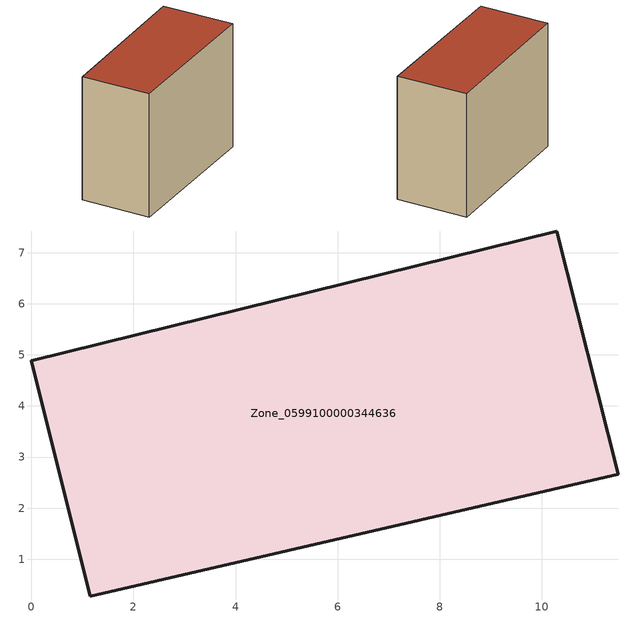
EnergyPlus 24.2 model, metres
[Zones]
Zone_0599100000344636
 floor ground (C_G): 11.49,2.66 1.16,0.28 0,4.89 10.29,7.43 z0
 wall outside (C_F): 1.16,0.28 11.49,2.66 10.29,7.43 0,4.89 1.16,0.28 z0:8.75
 roof outside (C_R): 10.29,7.43 0,4.89 1.16,0.28 11.49,2.66 z8.75
[BUILDING]
Pand.0599100000344636: North Axis=0; Terrain=City; Loads Convergence Tolerance Value=0.04; Temperature Convergence Tolerance Value=0.4; Solar Distribution=FullExterior; Maximum Number of Warmup Days=25; Minimum Number of Warmup Days=1
[Site:Location]
Rotterdam.The.Hague.AP_ZH_NLD Design_Conditions: Latitude=51.96; Longitude=4.45; Time Zone=1; Elevation=-4.5
[SITE:GROUNDTEMPERATURE:BUILDINGSURFACE]
18, 18, 18, 18, 18, 18, 18, 18, 18, 18, 18, 18
[MATERIAL] Thermal Absorptance=0.9; Solar Absorptance=0.7; Visible Absorptance=0.7
Name | Roughness | Thickness | Conductivity | Density | Specific Heat
G.TC.1992-2005 | MediumSmooth | 0.15 | 0.06 | 540 | 1210
F.TC.1992-2005 | Rough | 0.3 | 0.12 | 1920 | 840
R.TC.1992-2005 | MediumRough | 0.2 | 0.08 | 1500 | 1000
[CONSTRUCTION]
C_G: G.TC.1992-2005
C_F: F.TC.1992-2005
C_R: R.TC.1992-2005
[ZONE]
Zone_0599100000344636: Type=1; Multiplier=1; Ceiling Height=Autocalculate; Volume=Autocalculate; Floor Area=autocalculate; Part of Total Floor Area=Yes
[ZONEINFILTRATION:DESIGNFLOWRATE]
Infil_Zone_0599100000344636: Zone or ZoneList or Space or SpaceList=Zone_0599100000344636; Schedule=AlwaysOn; Design Flow Rate Calculation Method=Flow/Area; Flow Rate per Floor Area=0.0015; Constant Term Coefficient=1; Temperature Term Coefficient=0; Velocity Term Coefficient=0; Velocity Squared Term Coefficient=0
[HVACTEMPLATE:ZONE:IDEALLOADSAIRSYSTEM]
Zone_0599100000344636: Maximum Heating Supply Air Temperature=50; Minimum Cooling Supply Air Temperature=13; Maximum Heating Supply Air Humidity Ratio=0.0156; Minimum Cooling Supply Air Humidity Ratio=0.0077; Heating Limit=NoLimit; Cooling Limit=NoLimit; Dehumidification Control Type=ConstantSensibleHeatRatio; Cooling Sensible Heat Ratio=0.7; Dehumidification Setpoint=60; Humidification Control Type=None; Humidification Setpoint=30; Outdoor Air Method=None; Outdoor Air Flow Rate per Person=0.00944; Outdoor Air Flow Rate per Zone Floor Area=0; Outdoor Air Flow Rate per Zone=0; Demand Controlled Ventilation Type=None; Outdoor Air Economizer Type=NoEconomizer; Heat Recovery Type=None; Sensible Heat Recovery Effectiveness=0.7; Latent Heat Recovery Effectiveness=0.65
[ZONECONTROL:THERMOSTAT]
ThermostatControl_Zone_0599100000344636: Zone or ZoneList=Zone_0599100000344636; Control Type Schedule=DualSetpointControlType; Control 1=Thermostat_Zone_0599100000344636; Temperature Difference Between Cutout And Setpoint=0
[THERMOSTATSETPOINT:DUALSETPOINT]
Thermostat_Zone_0599100000344636: Heating Setpoint Temperature Schedule=HeatingSetpoint_Zone_0599100000344636; Cooling Setpoint Temperature Schedule=CoolingSetpoint_Zone_0599100000344636
[SCHEDULE:COMPACT]
HeatingSetpoint_Zone_0599100000344636: Through: 12/31, For: AllDays, Until: 24:00, 21
CoolingSetpoint_Zone_0599100000344636: Through: 12/31, For: AllDays, Until: 24:00, 24
DualSetpointControlType: Through: 12/31, For: AllDays, Until: 24:00, 4
AlwaysOn: Through: 12/31, For: AllDays, Until: 24:00, 1
